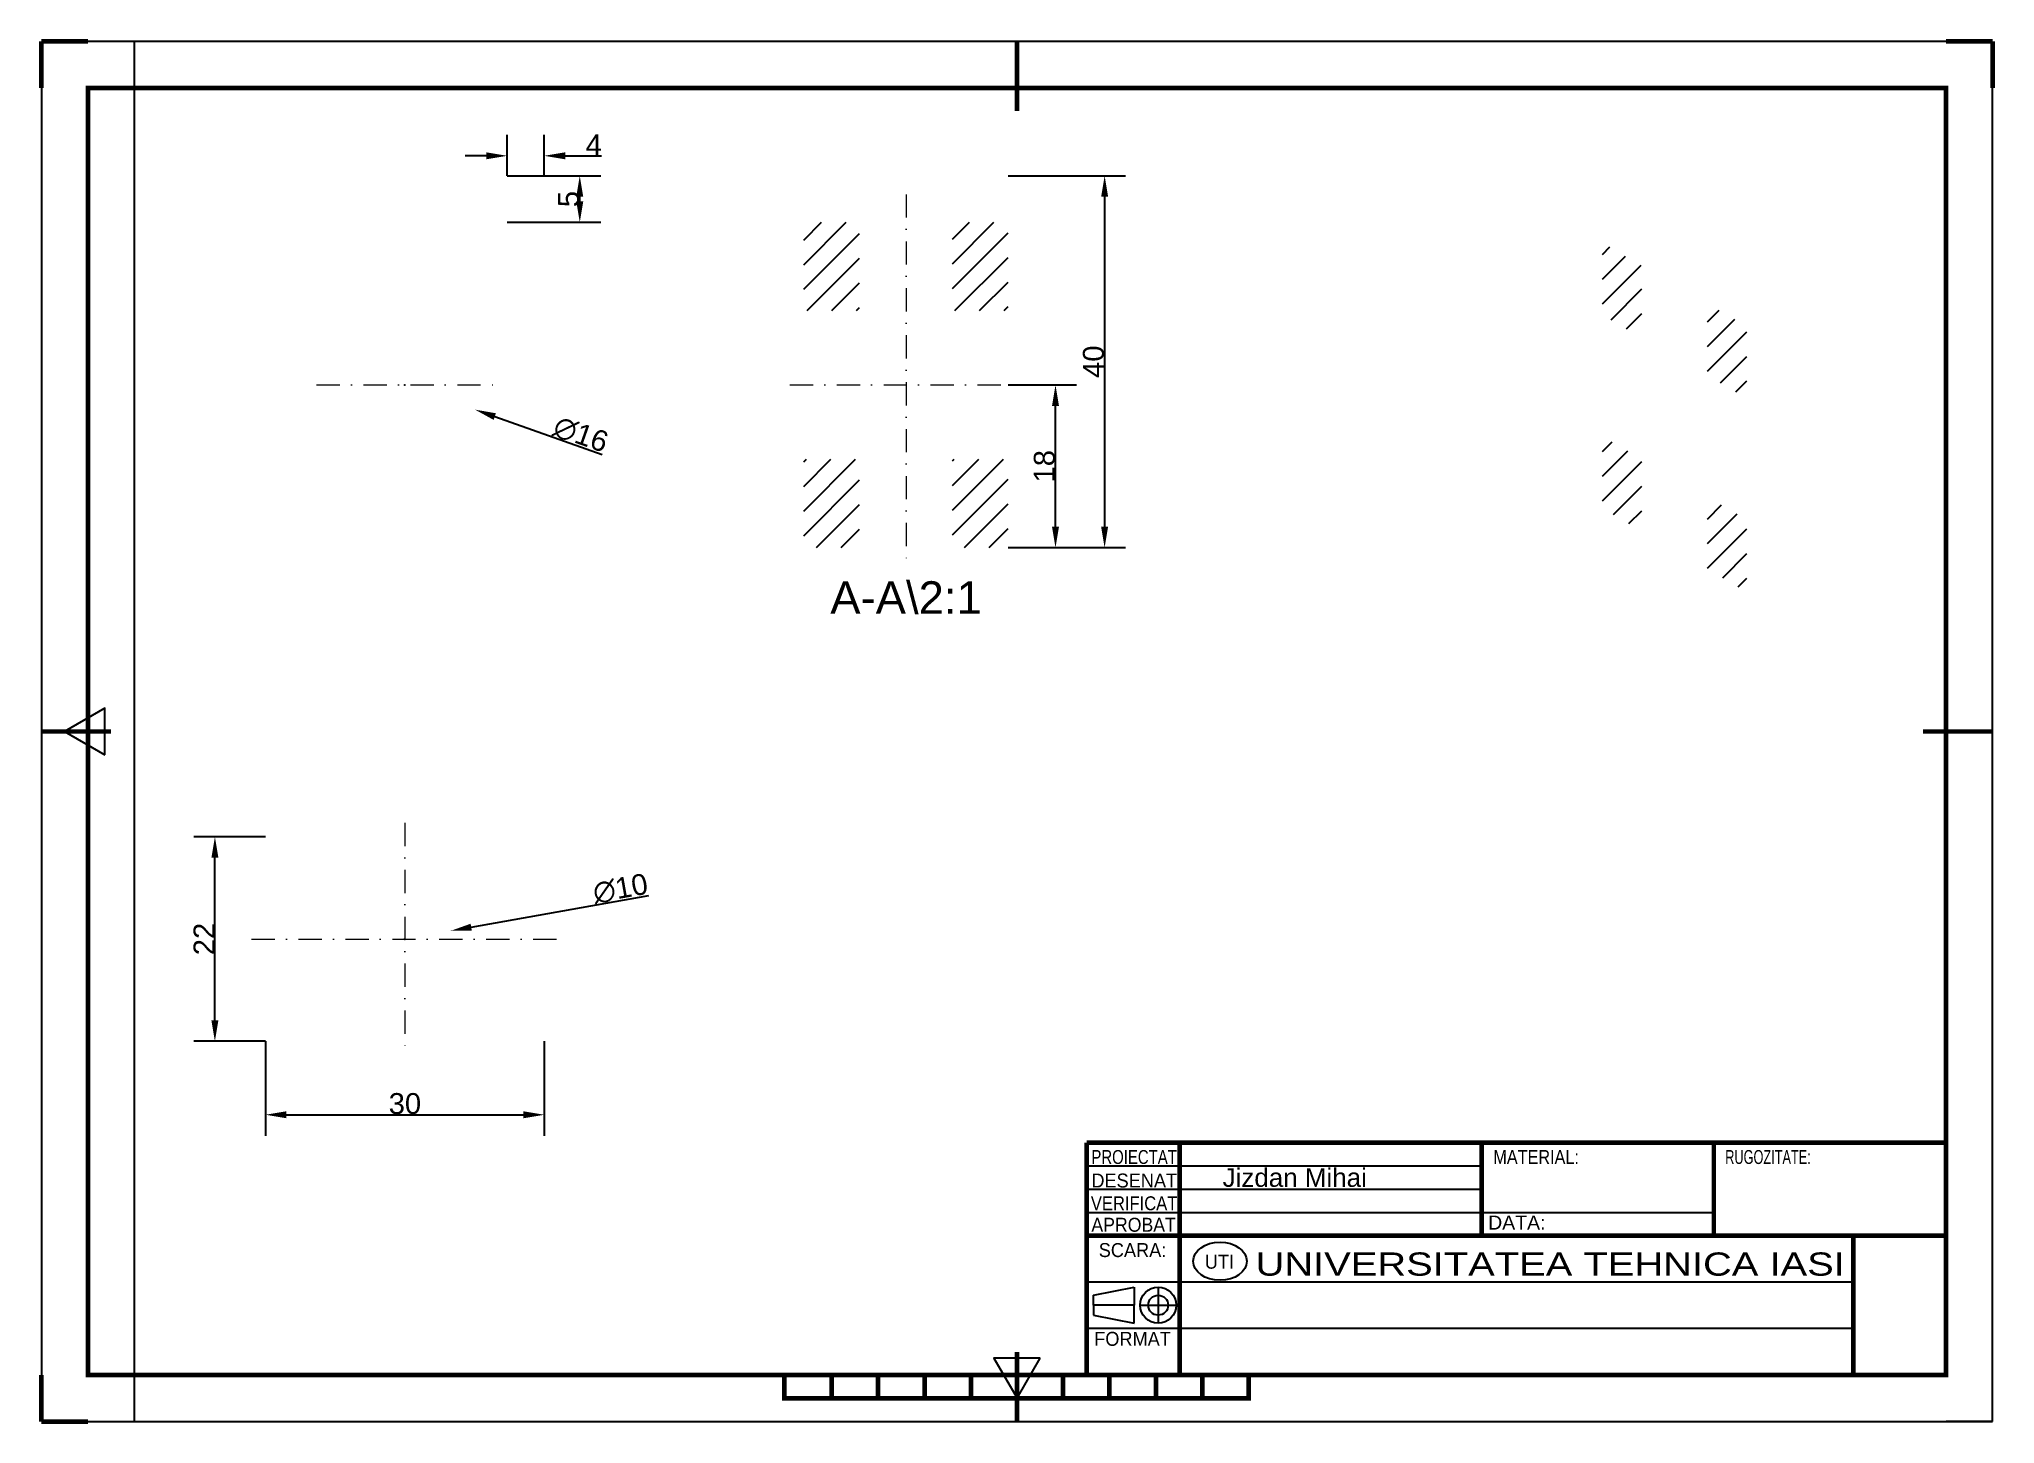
# Paper-space layout 'Layout1' of a CAD drawing. Header units: inches, sheet in millimetres. Extents: x 0 to 420, y 0 to 298.
import ezdxf
from ezdxf.enums import TextEntityAlignment as Align

# ---------------------------------------------------------------- set-up
doc = ezdxf.new("R2010")
doc.units = ezdxf.units.IN
doc.header["$LTSCALE"] = 10
doc.header["$MEASUREMENT"] = 0
doc.linetypes.add('DASHDOT', pattern=[1, 0.5, -0.25, 0, -0.25])
for name, color, linetype, lineweight in [('axe', 240, 'DASHDOT', 20), ('MD_Annotation', 7, 'Continuous', 25), ('MD_Hatching', 7, 'Continuous', 25)]:
    doc.layers.add(name, color=color, linetype=linetype, lineweight=lineweight)
doc.layers.add('FORMAT', color=222, linetype='Continuous')
doc.styles.get("Standard").update_dxf_attribs({"font": 'arial.ttf'})
doc.styles.add('Text 4.5', font='arial.ttf')
doc.dimstyles.new('Cote 4.5', dxfattribs={"dimtxt": 4.5, "dimasz": 4.5, "dimexe": 4.5, "dimexo": 0, "dimgap": 0.09, "dimtad": 1, "dimdec": 0, "dimzin": 0, "dimdsep": 46, "dimtxsty": 'Text 4.5', "dimcen": 0.09, "dimadec": 0, "dimazin": 0, "dimtfac": 1, "dimtdec": 0, "dimtofl": 0, "dimtmove": 0, "dimatfit": 0, "dimfxl": 1, "dimtolj": 1, "dimtzin": 0, "dimarcsym": 1})

# ---------------------------------------------------------------- blocks, each defined once
blk = doc.blocks.new('*D17')
at = {"color": 0, "lineweight": -2, "transparency": 16777216}
for p, q in [((100.24, 268.08), (120.38, 268.08)), ((115.88, 262.58), (115.88, 263.58)), ((100.24, 258.08), (120.38, 258.08))]:
    blk.add_line(p, q, dxfattribs=at)
at = {"color": 0, "transparency": 16777216}
for points in [[(115.13, 263.58), (116.63, 263.58), (115.88, 268.08)], [(115.13, 262.58), (116.63, 262.58), (115.88, 258.08)]]:
    blk.add_solid(points, dxfattribs=at)
at = {"layer": 'Defpoints', "color": 0, "transparency": 16777216}
for p in [(100.24, 268.08), (115.88, 268.08), (100.24, 258.08)]:
    blk.add_point(p, dxfattribs=at)
at = {"color": 0, "transparency": 16777216, "insert": (113.5, 263.08), "char_height": 4.5, "attachment_point": 5, "rotation": 90, "style": 'Text 4.5'}
blk.add_mtext('\\A1;5', dxfattribs=at)
blk = doc.blocks.new('*D18')
at = {"color": 0, "lineweight": -2, "transparency": 16777216}
for p, q in [((100.24, 268.08), (100.24, 276.89)), ((108.24, 268.08), (108.24, 276.89)), ((95.74, 272.39), (91.24, 272.39)), ((112.74, 272.39), (120.54, 272.39))]:
    blk.add_line(p, q, dxfattribs=at)
at = {"color": 0, "transparency": 16777216}
for points in [[(95.74, 273.14), (95.74, 271.64), (100.24, 272.39)], [(112.74, 273.14), (112.74, 271.64), (108.24, 272.39)]]:
    blk.add_solid(points, dxfattribs=at)
at = {"layer": 'Defpoints', "color": 0, "transparency": 16777216}
for p in [(108.24, 272.39), (100.24, 268.08), (108.24, 268.08)]:
    blk.add_point(p, dxfattribs=at)
at = {"color": 0, "transparency": 16777216, "insert": (118.89, 274.73), "char_height": 4.5, "attachment_point": 5, "style": 'Text 4.5'}
blk.add_mtext('\\A1;4', dxfattribs=at)
blk = doc.blocks.new('*D19')
at = {"color": 0, "lineweight": -2, "transparency": 16777216}
for p, q in [((208.11, 268.08), (233.36, 268.08)), ((228.86, 263.58), (228.86, 192.58)), ((208.11, 188.08), (233.36, 188.08))]:
    blk.add_line(p, q, dxfattribs=at)
at = {"color": 0, "transparency": 16777216}
for points in [[(228.11, 263.58), (229.61, 263.58), (228.86, 268.08)], [(228.11, 192.58), (229.61, 192.58), (228.86, 188.08)]]:
    blk.add_solid(points, dxfattribs=at)
at = {"layer": 'Defpoints', "color": 0, "transparency": 16777216}
for p in [(208.11, 268.08), (208.11, 188.08), (228.86, 188.08)]:
    blk.add_point(p, dxfattribs=at)
at = {"color": 0, "transparency": 16777216, "insert": (226.47, 228.08), "char_height": 4.5, "attachment_point": 5, "rotation": 90, "style": 'Text 4.5'}
blk.add_mtext('\\A1;40', dxfattribs=at)
blk = doc.blocks.new('*D20')
at = {"color": 0, "lineweight": -2, "transparency": 16777216}
for p, q in [((208.11, 223.08), (222.79, 223.08)), ((218.29, 192.58), (218.29, 218.58)), ((208.11, 188.08), (222.79, 188.08))]:
    blk.add_line(p, q, dxfattribs=at)
at = {"color": 0, "transparency": 16777216}
for points in [[(217.54, 218.58), (219.04, 218.58), (218.29, 223.08)], [(217.54, 192.58), (219.04, 192.58), (218.29, 188.08)]]:
    blk.add_solid(points, dxfattribs=at)
at = {"layer": 'Defpoints', "color": 0, "transparency": 16777216}
for p in [(208.11, 223.08), (218.29, 223.08), (208.11, 188.08)]:
    blk.add_point(p, dxfattribs=at)
at = {"color": 0, "transparency": 16777216, "insert": (215.9, 205.58), "char_height": 4.5, "attachment_point": 5, "rotation": 90, "style": 'Text 4.5'}
blk.add_mtext('\\A1;18', dxfattribs=at)
blk = doc.blocks.new('*D21')
at = {"color": 0, "lineweight": -2, "transparency": 16777216}
for p, q in [((48.24, 125.84), (32.84, 125.84)), ((37.34, 86.34), (37.34, 121.34)), ((48.24, 81.84), (32.84, 81.84))]:
    blk.add_line(p, q, dxfattribs=at)
at = {"color": 0, "transparency": 16777216}
for points in [[(36.59, 121.34), (38.09, 121.34), (37.34, 125.84)], [(36.59, 86.34), (38.09, 86.34), (37.34, 81.84)]]:
    blk.add_solid(points, dxfattribs=at)
at = {"layer": 'Defpoints', "color": 0, "transparency": 16777216}
for p in [(37.34, 125.84), (48.24, 125.84), (48.24, 81.84)]:
    blk.add_point(p, dxfattribs=at)
at = {"color": 0, "transparency": 16777216, "insert": (34.99, 103.84), "char_height": 4.5, "attachment_point": 5, "rotation": 90, "style": 'Text 4.5'}
blk.add_mtext('\\A1;22', dxfattribs=at)
blk = doc.blocks.new('*D22')
at = {"color": 0, "lineweight": -2, "transparency": 16777216}
for p, q in [((48.24, 81.84), (48.24, 61.52)), ((108.24, 81.84), (108.24, 61.52)), ((52.74, 66.02), (103.74, 66.02))]:
    blk.add_line(p, q, dxfattribs=at)
at = {"color": 0, "transparency": 16777216}
for points in [[(52.74, 66.77), (52.74, 65.27), (48.24, 66.02)], [(103.74, 66.77), (103.74, 65.27), (108.24, 66.02)]]:
    blk.add_solid(points, dxfattribs=at)
at = {"layer": 'Defpoints', "color": 0, "transparency": 16777216}
for p in [(48.24, 81.84), (108.24, 81.84), (108.24, 66.02)]:
    blk.add_point(p, dxfattribs=at)
at = {"color": 0, "transparency": 16777216, "insert": (78.24, 68.4), "char_height": 4.5, "attachment_point": 5, "style": 'Text 4.5'}
blk.add_mtext('\\A1;30', dxfattribs=at)
blk = doc.blocks.new('*D23')
at = {"color": 0, "lineweight": -2, "transparency": 16777216}
for p, q in [((92.52, 106.39), (130.74, 113.21)), ((78.15, 103.84), (78.33, 103.84)), ((78.24, 103.75), (78.24, 103.93))]:
    blk.add_line(p, q, dxfattribs=at)
at = {"color": 0, "transparency": 16777216}
blk.add_solid([(92.39, 107.13), (92.65, 105.65), (88.09, 105.6)], dxfattribs=at)
at = {"layer": 'Defpoints', "color": 0, "transparency": 16777216}
for p in [(88.09, 105.6), (68.4, 102.09)]:
    blk.add_point(p, dxfattribs=at)
at = {"color": 0, "transparency": 16777216, "insert": (124.63, 114.67), "char_height": 4.5, "attachment_point": 5, "rotation": 10.1148, "style": 'Text 4.5'}
blk.add_mtext('\\A1;∅10', dxfattribs=at)
blk = doc.blocks.new('*D24')
at = {"color": 0, "lineweight": -2, "transparency": 16777216}
for p, q in [((78.24, 222.99), (78.24, 223.17)), ((78.15, 223.08), (78.33, 223.08)), ((97.58, 216.27), (120.71, 208.13))]:
    blk.add_line(p, q, dxfattribs=at)
at = {"color": 0, "transparency": 16777216}
blk.add_solid([(97.83, 216.98), (97.33, 215.56), (93.33, 217.77)], dxfattribs=at)
at = {"layer": 'Defpoints', "color": 0, "transparency": 16777216}
for p in [(63.15, 228.39), (93.33, 217.77)]:
    blk.add_point(p, dxfattribs=at)
at = {"color": 0, "transparency": 16777216, "insert": (116.11, 212.41), "char_height": 4.5, "attachment_point": 5, "rotation": 340.6081, "style": 'Text 4.5'}
blk.add_mtext('\\A1;∅16', dxfattribs=at)

psp = doc.layouts.get("Layout1")

# ---------------------------------------------------------------- hatches: boundary and pattern name
at = {"layer": 'MD_Hatching'}
h = psp.add_hatch(dxfattribs=at)
h.set_pattern_fill('ANSI31', scale=30, style=0)
h.paths.add_polyline_path([(196.11, 258.08), (196.11, 239.08), (208.11, 239.08), (208.11, 258.08)], flags=0)
h.paths.add_polyline_path([(176.11, 239.08), (176.11, 258.08), (164.11, 258.08), (164.11, 239.08)], flags=0)
h.paths.add_polyline_path([(196.11, 207.08), (196.11, 188.08), (208.11, 188.08), (208.11, 207.08)], flags=0)
h.paths.add_polyline_path([(176.11, 188.08), (176.11, 207.08), (164.11, 207.08), (164.11, 188.08)], flags=0)
h = psp.add_hatch(dxfattribs=at)
h.set_pattern_fill('ANSI31', scale=30, style=0)
h.paths.add_polyline_path([(358.63, 240.64), (358.63, 225.12), (367.12, 220.23), (367.12, 235.74)], flags=0)
h.paths.add_polyline_path([(344.49, 233.29), (344.49, 248.8), (336, 253.7), (336, 238.19)], flags=0)
h.paths.add_polyline_path([(358.63, 199), (358.63, 183.48), (367.12, 178.58), (367.12, 194.1)], flags=0)
h.paths.add_polyline_path([(344.49, 191.65), (344.49, 207.16), (336, 212.06), (336, 196.55)], flags=0)

# ---------------------------------------------------------------- linework, layer by layer
at = {"layer": 'axe'}
for p, q in [((186.11, 264.08), (186.11, 185.08)), ((59.24, 223.08), (97.24, 223.08)), ((161.11, 223.08), (211.11, 223.08)), ((78.24, 128.84), (78.24, 78.84)), ((45.24, 103.84), (111.24, 103.84))]:
    psp.add_line(p, q, dxfattribs=at)
at = {"layer": 'FORMAT'}
for p, q in [((420, 297), (0, 297)), ((0, 297), (0, 0)), ((20, 0), (20, 297)), ((420, 0), (420, 297)), ((245, 60), (270, 60)), ((225, 55), (310, 55)), ((225, 50), (310, 50)), ((225, 45), (360, 45)), ((390, 30), (225, 30)), ((226.47, 27.18), (235.23, 28.93)), ((226.47, 25.04), (226.47, 27.18)), ((235.23, 28.93), (235.23, 25.04)), ((240.39, 28.93), (240.39, 21.14)), ((235.23, 25.04), (226.47, 25.04)), ((226.47, 25.04), (226.47, 22.9)), ((226.47, 22.9), (235.23, 21.14)), ((235.23, 21.14), (235.23, 25.04)), ((236.5, 25.04), (244.29, 25.04)), ((390, 20), (225, 20)), ((420, 0), (420, 10)), ((0, 0), (420, 0)), ((420, 0), (410, 0))]:
    psp.add_line(p, q, dxfattribs=at)
at = {"layer": 'FORMAT', "const_width": 1}
for points in [[(0, 297), (10, 297)], [(0, 297), (0, 287)], [(210, 297), (210, 282)], [(420, 297), (410, 297)], [(420, 297), (420, 287)], [(0, 148.5), (15, 148.5)], [(420, 148.5), (405, 148.5)], [(410, 60), (225, 60)], [(225, 60), (225, 10)], [(245, 60), (245, 10)], [(310, 60), (310, 40)], [(360, 60), (360, 40)], [(410, 40), (225, 40)], [(245, 40), (245, 10)], [(390, 10), (390, 40)], [(210, 0), (210, 15)], [(0, 0), (0, 10)], [(170.11, 10), (170.11, 5)], [(180.11, 10), (180.11, 5)], [(190.11, 10), (190.11, 5)], [(200.11, 10), (200.11, 5)], [(219.89, 10), (219.89, 5)], [(229.89, 10), (229.89, 5)], [(239.89, 10), (239.89, 5)], [(249.89, 10), (249.89, 5)], [(0, 0), (10, 0)]]:
    psp.add_lwpolyline(points, dxfattribs=at)
for points in [[(10, 10), (410, 10), (410, 287), (10, 287)], [(259.89, 10), (159.89, 10), (159.89, 5), (259.89, 5)]]:
    psp.add_lwpolyline(points, close=True, dxfattribs=at)
at = {"layer": 'FORMAT'}
for points in [[(13.66, 143.5), (13.66, 153.5), (5, 148.5)], [(215, 13.66), (205, 13.66), (210, 5)]]:
    psp.add_lwpolyline(points, close=True, dxfattribs=at)
for radius in [3.89, 2.14]:
    psp.add_circle((240.39, 25.04), radius, dxfattribs=at)
psp.add_ellipse((253.7, 34.51), major_axis=(5.78, 0), ratio=0.711276, dxfattribs=at)
for p in [(160.11, 10), (175.89, 10), (181.11, 10), (196.89, 10), (202.11, 10), (217.89, 10), (238.89, 10), (259.89, 10), (159.89, 5), (176.11, 5), (180.89, 5), (197.11, 5), (201.89, 5), (222.89, 5), (243.89, 5)]:
    psp.add_point(p, dxfattribs=at)

# ---------------------------------------------------------------- texts
at = {"color": 7, "insert": (254.26, 54.51), "char_height": 4, "attachment_point": 1}
psp.add_mtext_dynamic_manual_height_columns('Jizdan Mihai', width=65.2998, gutter_width=12.5, heights=[0], dxfattribs=at)
at = {"layer": 'FORMAT'}
for s, height, width, p, p2 in [('PROIECTAT', 3, 0.767422, (226.01, 55.43), (244.41, 55.43)), ('MATERIAL:', 3, 0.831948, (312.54, 55.43), (330.95, 55.43)), ('RUGOZITATE:', 3, 0.653315, (362.46, 55.43), (380.86, 55.43)), ('DESENAT', 3, 0.932608, (226.01, 50.37), (244.47, 50.37)), ('VERIFICAT', 3, 0.850963, (225.9, 45.47), (244.52, 45.47)), ('APROBAT', 3, 0.907987, (226.01, 40.85), (244.19, 40.85)), ('UNIVERSITATEA TEHNICA IASI', 5, 1.228775, (261.34, 31.39), (388.2, 31.39))]:
    psp.add_text(s, height=height, dxfattribs=dict(at, width=width)).set_placement(p, p2, align=Align.FIT)
psp.add_text('DATA:', height=3, dxfattribs=at).set_placement((311.42, 41.32))
at = {"layer": 'FORMAT', "width": 0.932608}
for s, p in [('SCARA:', (234.87, 34.5)), ('FORMAT', (234.87, 15.4))]:
    psp.add_text(s, height=3, dxfattribs=at).set_placement(p, align=Align.BOTTOM_CENTER)
psp.add_text('UTI', height=3, dxfattribs=at).set_placement((253.57, 34.39), align=Align.MIDDLE_CENTER)
at = {"layer": 'MD_Annotation', "color": 7, "insert": (186.11, 180.83), "char_height": 7, "width": 19.8158, "attachment_point": 2}
psp.add_mtext('A-A\\\\2:1', dxfattribs=at)

# ---------------------------------------------------------------- dimensions: what is measured, and where the dimension line sits
for base, p1, p2, picture, middle in [((108.24, 272.39), (100.24, 268.08), (108.24, 268.08), '*D18', (118.89, 274.73)), ((108.24, 66.02), (48.24, 81.84), (108.24, 81.84), '*D22', (78.24, 68.4))]:
    dim = psp.add_linear_dim(base=base, p1=p1, p2=p2, dimstyle='Cote 4.5', override={"dimlfac": -0.5})
    dim.commit()
    dim.dimension.update_dxf_attribs({"geometry": picture, "text_midpoint": middle})
for base, p1, p2, picture, middle in [((115.88, 268.08), (100.24, 258.08), (100.24, 268.08), '*D17', (113.5, 263.08)), ((228.86, 188.08), (208.11, 268.08), (208.11, 188.08), '*D19', (226.47, 228.08)), ((218.28555449, 223.07859183), (208.10827431, 188.07859183), (208.10827431, 223.07859183), '*D20', (215.89797605, 205.57859183)), ((37.34, 125.84), (48.24, 81.84), (48.24, 125.84), '*D21', (34.99, 103.84))]:
    dim = psp.add_linear_dim(base=base, p1=p1, p2=p2, angle=90, dimstyle='Cote 4.5', override={"dimlfac": -0.5})
    dim.commit()
    dim.dimension.update_dxf_attribs({"geometry": picture, "text_midpoint": middle})
for p1, p2, picture, middle in [((63.15, 228.39), (93.33, 217.77), '*D24', (115.28, 210.04)), ((68.4, 102.09), (88.09, 105.6), '*D23', (125.07, 112.2))]:
    dim = psp.add_diameter_dim_2p(p1=p1, p2=p2, dimstyle='Cote 4.5', override={"dimlfac": -0.5})
    dim.commit()
    dim.dimension.update_dxf_attribs({"geometry": picture, "text_midpoint": middle, "dimtype": 163})

doc.saveas('drawing.dxf')
